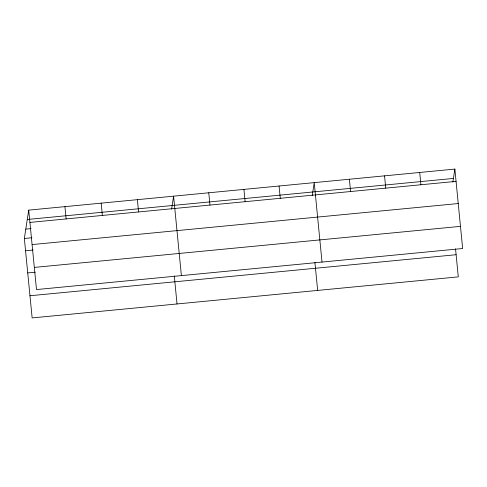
<?xml version="1.0" encoding="UTF-8"?>
<svg xmlns="http://www.w3.org/2000/svg" width="487" height="487" viewBox="0 0 487 487"><rect width="100%" height="100%" fill="white"/><g stroke="black" fill="none" stroke-linecap="round" stroke-linejoin="round"><path stroke-width="0.73" d="M455.54 248.82L458.291 276.872L32.142 317.92L24.35 238.478L28.709 210.128L454.858 169.08L462.65 248.522L36.495 289.57L28.709 210.128M171.607 209.142L173.597 196.176L181.389 275.618M312.234 195.597L314.231 182.631L322.017 262.067M452.867 182.053L454.858 169.08M27.272 219.485L453.421 178.437M29.914 222.419L456.063 181.371M25.787 229.121L31.071 228.61M24.35 238.478L31.898 237.747M32.087 244.577L458.237 203.536M25.555 250.762L33.104 250.038M34.327 267.412L460.477 226.364M27.729 272.927L35.277 272.196M29.969 295.755L456.118 254.713M419.703 172.471L420.908 184.762M384.547 175.856L385.753 188.146M349.386 179.24L350.591 191.531M314.912 262.365L317.664 290.416M279.075 186.016L280.281 198.306M243.914 189.4L245.119 201.691M208.759 192.785L209.964 205.076M174.279 275.91L177.031 303.961M137.377 199.664L138.582 211.955M101.156 203.152L102.361 215.443M64.929 206.64L66.135 218.931"/></g></svg>
